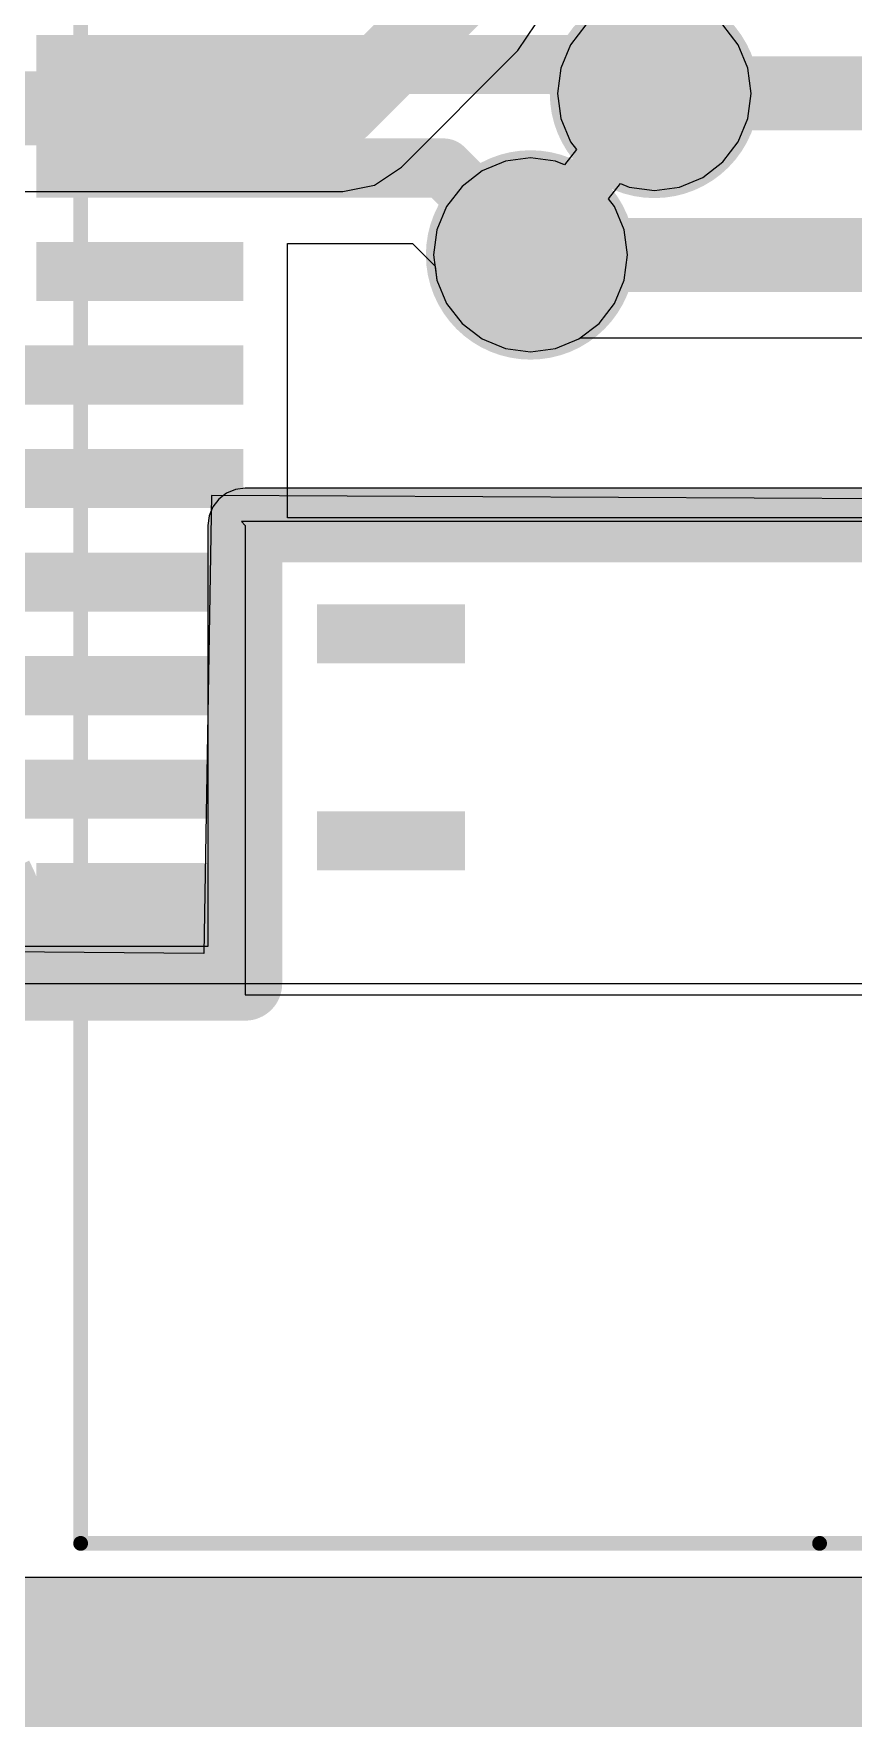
# Model space of a CAD drawing. Header units: millimetres. Extents: x -51 to 108, y 36 to 112.
# Drawn here: x 88.76 to 94.31, y 36.98 to 48.43 of the extents above; entities that cross this region are included whole.
import ezdxf

# ---------------------------------------------------------------- set-up
doc = ezdxf.new("R2010")
doc.units = ezdxf.units.MM
for name, color, linetype in [('BottomLayer', 5, 'Continuous'), ('BottomSolder', 6, 'Continuous'), ('InternalPlane1', 76, 'Continuous'), ('MidLayer1', 16, 'Continuous'), ('TopLayer', 1, 'Continuous'), ('TopOverlay', 2, 'Continuous'), ('TopSolder', 216, 'Continuous'), ('ViaHoleLayer', 16, 'Continuous')]:
    doc.layers.add(name, color=color, linetype=linetype)

# ---------------------------------------------------------------- blocks, each defined once
blk = doc.blocks.new('PCB_MDBT42Q_10X16_67')
at = {"layer": 'TopLayer'}
for points in [[(3.8999922, -4.5999908), (5.299989399999999, -4.5999908), (3.8999922, -3.7999924), (5.299989399999999, -3.7999924)], [(2.3999952, -4.9500028), (3.3999932, -4.9500028), (2.3999952, -4.5500036), (3.3999932, -4.5500036)], [(3.8999922, -5.299989399999999), (5.299989399999999, -5.299989399999999), (3.8999922, -4.8999902), (5.299989399999999, -4.8999902)], [(3.8999922, -5.999988), (5.299989399999999, -5.999988), (3.8999922, -5.599988799999999), (5.299989399999999, -5.599988799999999)], [(2.3999952, -6.35), (3.3999932, -6.35), (2.3999952, -5.9500008), (3.3999932, -5.9500008)], [(3.8999922, -6.6999866), (5.299989399999999, -6.6999866), (3.8999922, -6.2999874), (5.299989399999999, -6.2999874)], [(3.8999922, -7.4000106), (5.299989399999999, -7.4000106), (3.8999922, -7.0000114), (5.299989399999999, -7.0000114)], [(3.8999922, -8.100009199999999), (5.299989399999999, -8.100009199999999), (3.8999922, -7.70001), (5.299989399999999, -7.70001)], [(3.8999922, -8.8000078), (5.299989399999999, -8.8000078), (3.8999922, -8.4000086), (5.299989399999999, -8.4000086)], [(3.8999922, -9.5000064), (5.299989399999999, -9.5000064), (3.8999922, -9.1000072), (5.299989399999999, -9.1000072)], [(3.8999922, -10.200005), (5.299989399999999, -10.200005), (3.8999922, -9.8000058), (5.299989399999999, -9.8000058)]]:
    blk.add_solid(points, dxfattribs=at)
at = {"layer": 'TopOverlay', "const_width": 0.0999998}
for points in [[(0, 0), (-4.999989999999999, 0)], [(4.999989999999999, 0), (0, 0)], [(4.999989999999999, 0), (4.999989999999999, -15.9999934)]]:
    blk.add_lwpolyline(points, dxfattribs=at)
at = {"layer": 'TopOverlay', "const_width": 0.0499999}
for points in [[(-0.02499868, 0, 1), (0.02499868, 0, 1)], [(-0.02499868, 0, 1), (0.02499868, 0, 1)], [(4.97499132, 0, 1), (5.02498868, 0, 1)], [(4.97499132, 0, 1), (5.02498868, 0, 1)]]:
    blk.add_lwpolyline(points, format="xyb", close=True, dxfattribs=at)
at = {"layer": 'TopSolder'}
for points in [[(3.8999922, -4.5999908), (5.299989399999999, -4.5999908), (3.8999922, -3.7999924), (5.299989399999999, -3.7999924)], [(2.3999952, -4.9500028), (3.3999932, -4.9500028), (2.3999952, -4.5500036), (3.3999932, -4.5500036)], [(3.8999922, -5.299989399999999), (5.299989399999999, -5.299989399999999), (3.8999922, -4.8999902), (5.299989399999999, -4.8999902)], [(3.8999922, -5.999988), (5.299989399999999, -5.999988), (3.8999922, -5.599988799999999), (5.299989399999999, -5.599988799999999)], [(2.3999952, -6.35), (3.3999932, -6.35), (2.3999952, -5.9500008), (3.3999932, -5.9500008)], [(3.8999922, -6.6999866), (5.299989399999999, -6.6999866), (3.8999922, -6.2999874), (5.299989399999999, -6.2999874)], [(3.8999922, -7.4000106), (5.299989399999999, -7.4000106), (3.8999922, -7.0000114), (5.299989399999999, -7.0000114)], [(3.8999922, -8.100009199999999), (5.299989399999999, -8.100009199999999), (3.8999922, -7.70001), (5.299989399999999, -7.70001)], [(3.8999922, -8.8000078), (5.299989399999999, -8.8000078), (3.8999922, -8.4000086), (5.299989399999999, -8.4000086)], [(3.8999922, -9.5000064), (5.299989399999999, -9.5000064), (3.8999922, -9.1000072), (5.299989399999999, -9.1000072)], [(3.8999922, -10.200005), (5.299989399999999, -10.200005), (3.8999922, -9.8000058), (5.299989399999999, -9.8000058)]]:
    blk.add_solid(points, dxfattribs=at)

msp = doc.modelspace()

# ---------------------------------------------------------------- linework, layer by layer
at = {"layer": 'BottomLayer'}
for p, q in [((92.03972702, 48.32067298), (92.16128633999999, 48.50260048)), ((92.50041698, 48.49498302), (92.39622872, 48.35920223999999)), ((91.25232702, 47.53327298), (92.03972702, 48.32067298)), ((92.39622872, 48.35920223999999), (92.33073227999999, 48.2010847)), ((92.33073227999999, 48.2010847), (92.30839298, 48.0314)), ((92.30839298, 48.0314), (92.33073227999999, 47.8617153)), ((92.33073227999999, 47.8617153), (92.39622872, 47.70359775999999)), ((92.43604321999999, 47.65171064), (92.35600274, 47.54740046)), ((92.39622872, 47.70359775999999), (92.43604321999999, 47.65171064)), ((91.07039952, 47.41171366), (91.25232702, 47.53327298)), ((91.9561153, 47.57246772), (91.79799776, 47.50697127999999)), ((92.1258, 47.59480702), (91.9561153, 47.57246772)), ((92.29548469999999, 47.57246772), (92.1258, 47.59480702)), ((92.35600274, 47.54740046), (92.29548469999999, 47.57246772)), ((90.85579999999999, 47.36902642), (91.07039952, 47.41171366)), ((91.66221698, 47.40278301999999), (91.55802872, 47.26700224)), ((91.79799776, 47.50697127999999), (91.66221698, 47.40278301999999)), ((82.1944, 47.36902642), (90.85579999999999, 47.36902642)), ((91.55802872, 47.26700224), (91.49253227999999, 47.1088847)), ((91.49253227999999, 47.1088847), (91.47019298, 46.9392)), ((91.47019298, 46.9392), (91.49253227999999, 46.76951529999999)), ((91.49253227999999, 46.76951529999999), (91.55802872, 46.61139776)), ((91.55802872, 46.61139776), (91.66221698, 46.47561698)), ((91.66221698, 46.47561698), (91.79799776, 46.37142872)), ((91.79799776, 46.37142872), (91.9561153, 46.30593228)), ((92.29548469999999, 46.30593228), (92.45360224, 46.37142872)), ((92.45360224, 46.37142872), (92.46272083999999, 46.37842642)), ((92.46272083999999, 46.37842642), (101.7016, 46.37842642)), ((91.9561153, 46.30593228), (92.1258, 46.28359297999999)), ((92.1258, 46.28359297999999), (92.29548469999999, 46.30593228)), ((89.96679999999999, 45.3136), (89.916, 42.2148)), ((94.7674, 45.2882), (89.96679999999999, 45.3136)), ((89.916, 42.2148), (88.56663008, 42.2270682))]:
    msp.add_line(p, q, dxfattribs=at)
at = {"layer": 'BottomLayer', "const_width": 0.499999}
for points in [[(90.85579999999999, 47.9298), (91.6432, 48.7172)], [(92.964, 48.0314), (94.7166, 48.0314)], [(82.1944, 47.9298), (90.85579999999999, 47.9298)], [(92.1258, 46.9392), (101.7016, 46.9392)]]:
    msp.add_lwpolyline(points, dxfattribs=at)
at = {"layer": 'BottomLayer'}
for points, const_width in [([(92.78899908, 48.0314, 1), (93.13900092, 48.0314, 1)], 0.3499993), ([(92.83900152, 48.0314, 1), (93.08899848, 48.0314, 1)], 0.2499995), ([(90.73080152, 47.9298, 1), (90.98079847999999, 47.9298, 1)], 0.2499995), ([(90.73080152, 47.9298, 1), (90.98079847999999, 47.9298, 1)], 0.2499995), ([(91.95079908, 46.9392, 1), (92.30080092, 46.9392, 1)], 0.3499993), ([(92.00080152, 46.9392, 1), (92.25079848, 46.9392, 1)], 0.2499995)]:
    msp.add_lwpolyline(points, format="xyb", close=True, dxfattribs=dict(at, const_width=const_width))
at = {"layer": 'BottomSolder', "const_width": 0.4515993}
for points in [[(92.73819908, 48.0314, 1), (93.18980092, 48.0314, 1)], [(91.89999908, 46.9392, 1), (92.35160092, 46.9392, 1)]]:
    msp.add_lwpolyline(points, format="xyb", close=True, dxfattribs=at)
at = {"layer": 'InternalPlane1'}
for p, q in [((90.13013724, 45.35396314), (90.06932202, 45.32877396)), ((90.19539999999999, 45.36255595999999), (90.13013724, 45.35396314)), ((94.58959999999999, 45.36255595999999), (90.19539999999999, 45.36255595999999)), ((89.97702604, 45.23647798), (89.95183686, 45.17566275999999)), ((90.01709962, 45.28870037999999), (89.97702604, 45.23647798)), ((90.06932202, 45.32877396), (90.01709962, 45.28870037999999)), ((89.95183686, 45.17566275999999), (89.94324404, 45.1104)), ((94.615, 45.1358), (90.17, 45.1358)), ((90.17, 45.1358), (90.19539999999999, 45.1104)), ((89.94324404, 45.1104), (89.94324404, 42.26375596)), ((90.19539999999999, 45.1104), (90.19539999999999, 41.93539999999999)), ((89.94324404, 42.26375596), (87.3252, 42.26375596)), ((100.838, 42.01159999999999), (87.3252, 42.01159999999999)), ((90.19539999999999, 41.93539999999999), (94.615, 41.93539999999999)), ((87.3252, 37.9984), (100.8126, 37.9984))]:
    msp.add_line(p, q, dxfattribs=at)
for points, const_width in [([(92.6100002, 48.0314, 1), (93.3179998, 48.0314, 1)], 0.7079996), ([(91.7718002, 46.9392, 1), (92.4797998, 46.9392, 1)], 0.7079996), ([(90.07040151999999, 45.1104, 1), (90.32039848, 45.1104, 1)], 0.2499995), ([(90.07040151999999, 45.1104, 1), (90.32039848, 45.1104, 1)], 0.2499995), ([(90.07040151999999, 42.01159999999999, 1), (90.32039848, 42.01159999999999, 1)], 0.2499995), ([(90.07040151999999, 42.01159999999999, 1), (90.32039848, 42.01159999999999, 1)], 0.2499995)]:
    msp.add_lwpolyline(points, format="xyb", close=True, dxfattribs=dict(at, const_width=const_width))
for points, const_width in [([(90.19539999999999, 45.1104), (94.58959999999999, 45.1104)], 0.499999), ([(90.19539999999999, 42.01159999999999), (90.19539999999999, 45.1104)], 0.499999), ([(87.3252, 42.01159999999999), (90.19539999999999, 42.01159999999999)], 0.499999), ([(37.18692588, 37.49241929999999), (103.7844, 37.49241929999999)], 1.016)]:
    msp.add_lwpolyline(points, dxfattribs=dict(at, const_width=const_width))
at = {"layer": 'InternalPlane1', "const_width": 0.254}
msp.add_lwpolyline([(88.6212604, 42.78460836, -0.2493280028432777), (88.6212604, 42.00059164)], format="xyb", dxfattribs=at)
at = {"layer": 'MidLayer1', "const_width": 0.3499993}
for points in [[(92.78899908, 48.0314, 1), (93.13900092, 48.0314, 1)], [(91.95079908, 46.9392, 1), (92.30080092, 46.9392, 1)]]:
    msp.add_lwpolyline(points, format="xyb", close=True, dxfattribs=at)
at = {"layer": 'TopLayer'}
for p, q in [((93.53177128, 48.35920223999999), (93.42758302, 48.49498302)), ((93.59726771999999, 48.2010847), (93.53177128, 48.35920223999999)), ((93.61960701999999, 48.0314), (93.59726771999999, 48.2010847)), ((93.59726771999999, 47.8617153), (93.61960701999999, 48.0314)), ((93.53177128, 47.70359775999999), (93.59726771999999, 47.8617153)), ((93.42758302, 47.56781698), (93.53177128, 47.70359775999999)), ((93.29180224, 47.46362872), (93.42758302, 47.56781698)), ((92.65375678, 47.31888936), (92.73379725999999, 47.42319954)), ((92.73379725999999, 47.42319954), (92.7943153, 47.39813228)), ((93.13368469999999, 47.39813228), (93.29180224, 47.46362872)), ((92.69357128, 47.26700224), (92.65375678, 47.31888936)), ((92.7943153, 47.39813228), (92.964, 47.37579298)), ((92.964, 47.37579298), (93.13368469999999, 47.39813228)), ((92.75906771999999, 47.1088847), (92.69357128, 47.26700224)), ((92.78140701999999, 46.9392), (92.75906771999999, 47.1088847)), ((90.4816072, 46.3270092), (90.4816072, 47.01721102)), ((90.4816072, 47.01721102), (91.3268303, 47.01721102)), ((91.3268303, 47.01721102), (91.48010151999999, 46.8639398)), ((91.48010151999999, 46.8639398), (91.49253227999999, 46.76951529999999)), ((92.75906771999999, 46.76951529999999), (92.78140701999999, 46.9392)), ((91.49253227999999, 46.76951529999999), (91.55802872, 46.61139776)), ((92.69357128, 46.61139776), (92.75906771999999, 46.76951529999999)), ((91.55802872, 46.61139776), (91.66221698, 46.47561698)), ((92.58938302, 46.47561698), (92.69357128, 46.61139776)), ((91.66221698, 46.47561698), (91.79799776, 46.37142872)), ((91.79799776, 46.37142872), (91.9561153, 46.30593228)), ((92.29548469999999, 46.30593228), (92.45360224, 46.37142872)), ((92.45360224, 46.37142872), (92.58938302, 46.47561698)), ((90.4816072, 45.1612), (90.4816072, 46.3270092)), ((91.9561153, 46.30593228), (92.1258, 46.28359297999999)), ((92.1258, 46.28359297999999), (92.29548469999999, 46.30593228)), ((94.58959999999999, 45.1612), (90.4816072, 45.1612))]:
    msp.add_line(p, q, dxfattribs=at)
at = {"layer": 'TopLayer', "const_width": 0.3999992}
for points in [[(89.4816092, 48.2270054), (92.7683946, 48.2270054)], [(92.7683946, 48.2270054), (92.964, 48.0314)], [(89.4816092, 47.5270068), (91.53799319999999, 47.5270068)], [(91.53799319999999, 47.5270068), (92.1258, 46.9392)], [(88.4167904, 46.1270096), (89.4816092, 46.1270096)], [(88.3158, 45.42698559999999), (89.4815838, 45.42698559999999)], [(89.4815838, 45.42698559999999), (89.4816092, 45.427011)], [(87.911813, 44.72698699999999), (89.4816092, 44.72698699999999)], [(87.51961159999999, 44.0269884), (89.4816092, 44.0269884)], [(86.7972102, 43.3269898), (89.4816092, 43.3269898)], [(85.0481916, 42.4269916), (89.4816092, 42.4269916)]]:
    msp.add_lwpolyline(points, dxfattribs=at)
at = {"layer": 'TopLayer'}
for points, const_width in [([(89.3816094, 48.2270054, 1), (89.581609, 48.2270054, 1)], 0.1999996), ([(92.6683948, 48.2270054, 1), (92.8683944, 48.2270054, 1)], 0.1999996), ([(92.6683948, 48.2270054, 1), (92.8683944, 48.2270054, 1)], 0.1999996), ([(92.78899908, 48.0314, 1), (93.13900092, 48.0314, 1)], 0.3499993), ([(92.86400019999999, 48.0314, 1), (93.06399979999999, 48.0314, 1)], 0.1999996), ([(89.3816094, 47.5270068, 1), (89.581609, 47.5270068, 1)], 0.1999996), ([(91.4379934, 47.5270068, 1), (91.637993, 47.5270068, 1)], 0.1999996), ([(91.4379934, 47.5270068, 1), (91.637993, 47.5270068, 1)], 0.1999996), ([(91.95079908, 46.9392, 1), (92.30080092, 46.9392, 1)], 0.3499993), ([(92.02580019999999, 46.9392, 1), (92.22579979999999, 46.9392, 1)], 0.1999996), ([(89.3816094, 46.1270096, 1), (89.581609, 46.1270096, 1)], 0.1999996), ([(89.38158399999999, 45.42698559999999, 1), (89.5815836, 45.42698559999999, 1)], 0.1999996), ([(89.38158399999999, 45.42698559999999, 1), (89.5815836, 45.42698559999999, 1)], 0.1999996), ([(89.3816094, 45.427011, 1), (89.581609, 45.427011, 1)], 0.1999996), ([(89.3816094, 44.72698699999999, 1), (89.581609, 44.72698699999999, 1)], 0.1999996), ([(89.3816094, 44.0269884, 1), (89.581609, 44.0269884, 1)], 0.1999996), ([(89.3816094, 43.3269898, 1), (89.581609, 43.3269898, 1)], 0.1999996), ([(89.3816094, 42.4269916, 1), (89.581609, 42.4269916, 1)], 0.1999996)]:
    msp.add_lwpolyline(points, format="xyb", close=True, dxfattribs=dict(at, const_width=const_width))
at = {"layer": 'TopOverlay', "const_width": 0.2999994}
msp.add_lwpolyline([(37.1348, 37.6428), (103.7844, 37.6428)], dxfattribs=at)
at = {"layer": 'TopSolder', "const_width": 0.4515993}
for points in [[(92.73819908, 48.0314, 1), (93.18980092, 48.0314, 1)], [(91.89999908, 46.9392, 1), (92.35160092, 46.9392, 1)]]:
    msp.add_lwpolyline(points, format="xyb", close=True, dxfattribs=at)
at = {"layer": 'ViaHoleLayer', "const_width": 0.1999996}
for points in [[(92.86400019999999, 48.0314, 1), (93.06399979999999, 48.0314, 1)], [(92.02580019999999, 46.9392, 1), (92.22579979999999, 46.9392, 1)]]:
    msp.add_lwpolyline(points, format="xyb", close=True, dxfattribs=at)

# ---------------------------------------------------------------- block references
at = {"rotation": 180}
msp.add_blockref('PCB_MDBT42Q_10X16_67', (94.0816, 38.227), dxfattribs=at)

doc.saveas('drawing.dxf')
